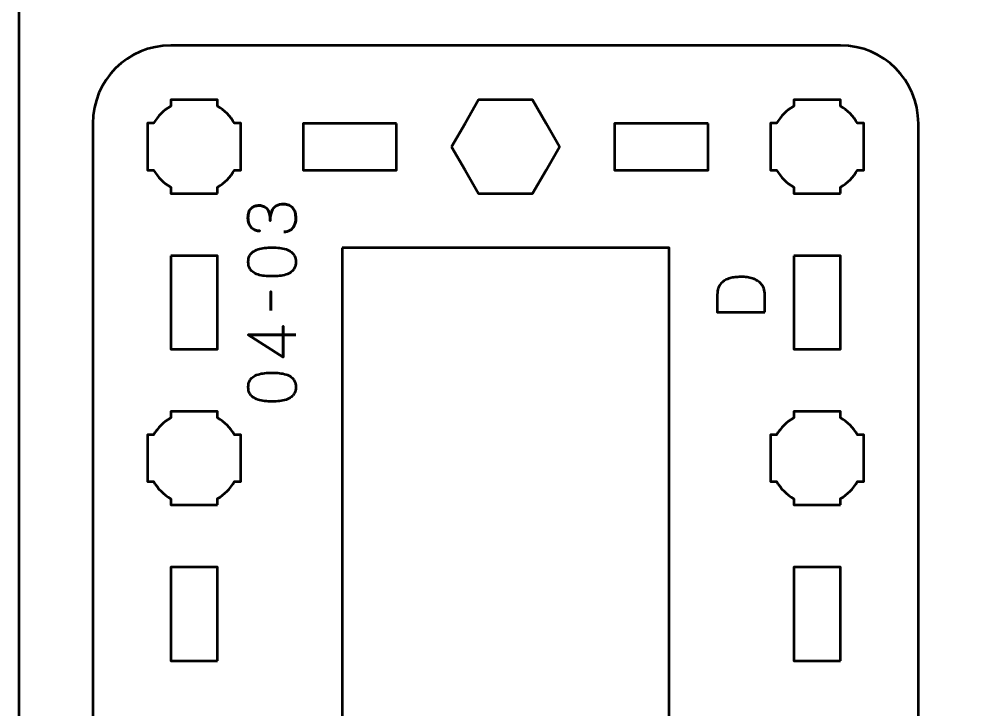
# Model space of a CAD drawing. Header units: centimetres. Extents: x -22.6 to 1.6, y -29.7 to 0.
# Drawn here: x -22.63 to -16.56, y -12.59 to -8.15 of the extents above; entities that cross this region are included whole.
import ezdxf

# ---------------------------------------------------------------- set-up
doc = ezdxf.new("R2010")
doc.units = ezdxf.units.CM
doc.header["$MEASUREMENT"] = 0
doc.layers.add('Layer 1', color=7, linetype='Continuous')

msp = doc.modelspace()

# ---------------------------------------------------------------- linework, layer by layer
at = {"layer": 'Layer 1', "color": 22, "lineweight": 53}
msp.add_open_spline([(-22.62502, -29.19995), (-22.62502, -29.19995), (-22.62502, -0.49992), (-22.62502, -0.49992), (-22.62502, -0.49992), (-22.62502, -0.22295), (-22.40193, 0.00004), (-22.12493, 0.00004), (-22.12493, 0.00004), (-22.12493, 0.00004), (1.12492, 0.00004), (1.12492, 0.00004), (1.12492, 0.00004), (1.40206, 0.00004), (1.62502, -0.22295), (1.62502, -0.49992), (1.62502, -0.49992), (1.62502, -0.49992), (1.62502, -29.19995), (1.62502, -29.19995), (1.62502, -29.19995), (1.62502, -29.47695), (1.40206, -29.70004), (1.12492, -29.70004), (1.12492, -29.70004), (1.12492, -29.70004), (-22.12493, -29.70004), (-22.12493, -29.70004), (-22.12493, -29.70004), (-22.40193, -29.70004), (-22.62502, -29.47695), (-22.62502, -29.19995)], degree=3, knots=[0, 0, 0, 0, 0.125, 0.125, 0.125, 0.125, 0.25, 0.25, 0.25, 0.25, 0.375, 0.375, 0.375, 0.375, 0.5, 0.5, 0.5, 0.5, 0.625, 0.625, 0.625, 0.625, 0.75, 0.75, 0.75, 0.75, 0.875, 0.875, 0.875, 0.875, 1, 1, 1, 1], dxfattribs=at)
at = {"layer": 'Layer 1', "color": 114, "lineweight": 53}
msp.add_open_spline([(-17.34995, -8.325), (-17.07289, -8.32508), (-16.85001, -8.54815), (-16.85001, -8.8251), (-16.85001, -8.8251), (-16.85001, -11.59169), (-16.85001, -12.35831), (-16.85001, -15.1249), (-16.85001, -15.1249), (-16.85001, -15.4019), (-17.0731, -15.625), (-17.3501, -15.625), (-17.3501, -15.625), (-17.3501, -15.625), (-21.64996, -15.625), (-21.64996, -15.625), (-21.64996, -15.625), (-21.92709, -15.625), (-22.15005, -15.4019), (-22.15005, -15.1249), (-22.15005, -15.1249), (-22.15005, -12.35831), (-22.15005, -11.59169), (-22.15005, -8.8251), (-22.15005, -8.8251), (-22.15005, -8.5481), (-21.92696, -8.325), (-21.64996, -8.325), (-21.64996, -8.325), (-21.64996, -8.325), (-17.34995, -8.325), (-17.34995, -8.325)], degree=3, knots=[0, 0, 0, 0, 0.125, 0.125, 0.125, 0.125, 0.25, 0.25, 0.25, 0.25, 0.375, 0.375, 0.375, 0.375, 0.5, 0.5, 0.5, 0.5, 0.625, 0.625, 0.625, 0.625, 0.75, 0.75, 0.75, 0.75, 0.875, 0.875, 0.875, 0.875, 1, 1, 1, 1], dxfattribs=at)
at = {"layer": 'Layer 1', "color": 250, "lineweight": 53}
for points, knots in [([(-21.34996, -9.27495), (-21.34996, -9.27495), (-21.49848, -9.27495), (-21.49848, -9.27495), (-21.49848, -9.27495), (-21.49848, -9.27495), (-21.50003, -9.27497), (-21.50003, -9.27497), (-21.50003, -9.27497), (-21.50003, -9.27497), (-21.50158, -9.27495), (-21.50158, -9.27495), (-21.50158, -9.27495), (-21.50158, -9.27495), (-21.64996, -9.27495), (-21.64996, -9.27495), (-21.64996, -9.27495), (-21.64996, -9.27495), (-21.64996, -9.23486), (-21.64996, -9.23486), (-21.64996, -9.23486), (-21.69553, -9.20851), (-21.73351, -9.17051), (-21.75987, -9.12496), (-21.75987, -9.12496), (-21.75987, -9.12496), (-21.79996, -9.12496), (-21.79996, -9.12496), (-21.79996, -9.12496), (-21.79996, -9.12496), (-21.79996, -8.98091), (-21.79996, -8.98091), (-21.79996, -8.98091), (-21.79996, -8.98091), (-21.80002, -8.97497), (-21.80002, -8.97497), (-21.80002, -8.97497), (-21.80002, -8.97497), (-21.79996, -8.96903), (-21.79996, -8.96903), (-21.79996, -8.96903), (-21.79996, -8.96903), (-21.79996, -8.82496), (-21.79996, -8.82496), (-21.79996, -8.82496), (-21.79996, -8.82496), (-21.75989, -8.82496), (-21.75989, -8.82496), (-21.75989, -8.82496), (-21.73353, -8.77939), (-21.69554, -8.7414), (-21.64996, -8.71506), (-21.64996, -8.71506), (-21.64996, -8.71506), (-21.64996, -8.67496), (-21.64996, -8.67496), (-21.64996, -8.67496), (-21.64996, -8.67496), (-21.34996, -8.67496), (-21.34996, -8.67496), (-21.34996, -8.67496), (-21.34996, -8.67496), (-21.34996, -8.71515), (-21.34996, -8.71515), (-21.34996, -8.71515), (-21.30446, -8.74149), (-21.26652, -8.77945), (-21.24018, -8.82496), (-21.24018, -8.82496), (-21.24018, -8.82496), (-21.19997, -8.82496), (-21.19997, -8.82496), (-21.19997, -8.82496), (-21.19997, -8.82496), (-21.19997, -9.12496), (-21.19997, -9.12496), (-21.19997, -9.12496), (-21.19997, -9.12496), (-21.2402, -9.12496), (-21.2402, -9.12496), (-21.2402, -9.12496), (-21.26654, -9.17046), (-21.30447, -9.20842), (-21.34996, -9.23476), (-21.34996, -9.23476), (-21.34996, -9.23476), (-21.34996, -9.27495), (-21.34996, -9.27495)], [0, 0, 0, 0, 0.0454545, 0.0454545, 0.0454545, 0.0454545, 0.0909091, 0.0909091, 0.0909091, 0.0909091, 0.1363636, 0.1363636, 0.1363636, 0.1363636, 0.1818182, 0.1818182, 0.1818182, 0.1818182, 0.2272727, 0.2272727, 0.2272727, 0.2272727, 0.2727273, 0.2727273, 0.2727273, 0.2727273, 0.3181818, 0.3181818, 0.3181818, 0.3181818, 0.3636364, 0.3636364, 0.3636364, 0.3636364, 0.4090909, 0.4090909, 0.4090909, 0.4090909, 0.4545455, 0.4545455, 0.4545455, 0.4545455, 0.5, 0.5, 0.5, 0.5, 0.5454545, 0.5454545, 0.5454545, 0.5454545, 0.5909091, 0.5909091, 0.5909091, 0.5909091, 0.6363636, 0.6363636, 0.6363636, 0.6363636, 0.6818182, 0.6818182, 0.6818182, 0.6818182, 0.7272727, 0.7272727, 0.7272727, 0.7272727, 0.7727273, 0.7727273, 0.7727273, 0.7727273, 0.8181818, 0.8181818, 0.8181818, 0.8181818, 0.8636364, 0.8636364, 0.8636364, 0.8636364, 0.9090909, 0.9090909, 0.9090909, 0.9090909, 0.9545455, 0.9545455, 0.9545455, 0.9545455, 1, 1, 1, 1]), ([(-19.84641, -8.97501), (-19.84641, -8.97501), (-19.75981, -8.825), (-19.75981, -8.825), (-19.75981, -8.825), (-19.75981, -8.825), (-19.67321, -8.67501), (-19.67321, -8.67501), (-19.67321, -8.67501), (-19.67321, -8.67501), (-19.5, -8.67501), (-19.5, -8.67501), (-19.5, -8.67501), (-19.5, -8.67501), (-19.32679, -8.67501), (-19.32679, -8.67501), (-19.32679, -8.67501), (-19.32679, -8.67501), (-19.24019, -8.825), (-19.24019, -8.825), (-19.24019, -8.825), (-19.24019, -8.825), (-19.15359, -8.97501), (-19.15359, -8.97501), (-19.15359, -8.97501), (-19.15359, -8.97501), (-19.24019, -9.12502), (-19.24019, -9.12502), (-19.24019, -9.12502), (-19.24019, -9.12502), (-19.32679, -9.27501), (-19.32679, -9.27501), (-19.32679, -9.27501), (-19.32679, -9.27501), (-19.5, -9.27501), (-19.5, -9.27501), (-19.5, -9.27501), (-19.5, -9.27501), (-19.67321, -9.27501), (-19.67321, -9.27501), (-19.67321, -9.27501), (-19.67321, -9.27501), (-19.75981, -9.12502), (-19.75981, -9.12502), (-19.75981, -9.12502), (-19.75981, -9.12502), (-19.84641, -8.97501), (-19.84641, -8.97501)], [0, 0, 0, 0, 0.0833333, 0.0833333, 0.0833333, 0.0833333, 0.1666667, 0.1666667, 0.1666667, 0.1666667, 0.25, 0.25, 0.25, 0.25, 0.3333333, 0.3333333, 0.3333333, 0.3333333, 0.4166667, 0.4166667, 0.4166667, 0.4166667, 0.5, 0.5, 0.5, 0.5, 0.5833333, 0.5833333, 0.5833333, 0.5833333, 0.6666667, 0.6666667, 0.6666667, 0.6666667, 0.75, 0.75, 0.75, 0.75, 0.8333333, 0.8333333, 0.8333333, 0.8333333, 0.9166667, 0.9166667, 0.9166667, 0.9166667, 1, 1, 1, 1]), ([(-17.34996, -9.27495), (-17.34996, -9.27495), (-17.49848, -9.27495), (-17.49848, -9.27495), (-17.49848, -9.27495), (-17.49848, -9.27495), (-17.50003, -9.27497), (-17.50003, -9.27497), (-17.50003, -9.27497), (-17.50003, -9.27497), (-17.50158, -9.27495), (-17.50158, -9.27495), (-17.50158, -9.27495), (-17.50158, -9.27495), (-17.64996, -9.27495), (-17.64996, -9.27495), (-17.64996, -9.27495), (-17.64996, -9.27495), (-17.64996, -9.23486), (-17.64996, -9.23486), (-17.64996, -9.23486), (-17.69553, -9.20851), (-17.73351, -9.17051), (-17.75987, -9.12496), (-17.75987, -9.12496), (-17.75987, -9.12496), (-17.79996, -9.12496), (-17.79996, -9.12496), (-17.79996, -9.12496), (-17.79996, -9.12496), (-17.79996, -8.98091), (-17.79996, -8.98091), (-17.79996, -8.98091), (-17.79996, -8.98091), (-17.80002, -8.97497), (-17.80002, -8.97497), (-17.80002, -8.97497), (-17.80002, -8.97497), (-17.79996, -8.96903), (-17.79996, -8.96903), (-17.79996, -8.96903), (-17.79996, -8.96903), (-17.79996, -8.82496), (-17.79996, -8.82496), (-17.79996, -8.82496), (-17.79996, -8.82496), (-17.75989, -8.82496), (-17.75989, -8.82496), (-17.75989, -8.82496), (-17.73353, -8.77939), (-17.69554, -8.7414), (-17.64996, -8.71506), (-17.64996, -8.71506), (-17.64996, -8.71506), (-17.64996, -8.67496), (-17.64996, -8.67496), (-17.64996, -8.67496), (-17.64996, -8.67496), (-17.34996, -8.67496), (-17.34996, -8.67496), (-17.34996, -8.67496), (-17.34996, -8.67496), (-17.34996, -8.71515), (-17.34996, -8.71515), (-17.34996, -8.71515), (-17.30446, -8.74149), (-17.26652, -8.77945), (-17.24018, -8.82496), (-17.24018, -8.82496), (-17.24018, -8.82496), (-17.19997, -8.82496), (-17.19997, -8.82496), (-17.19997, -8.82496), (-17.19997, -8.82496), (-17.19997, -9.12496), (-17.19997, -9.12496), (-17.19997, -9.12496), (-17.19997, -9.12496), (-17.2402, -9.12496), (-17.2402, -9.12496), (-17.2402, -9.12496), (-17.26654, -9.17046), (-17.30447, -9.20842), (-17.34996, -9.23476), (-17.34996, -9.23476), (-17.34996, -9.23476), (-17.34996, -9.27495), (-17.34996, -9.27495)], [0, 0, 0, 0, 0.0454545, 0.0454545, 0.0454545, 0.0454545, 0.0909091, 0.0909091, 0.0909091, 0.0909091, 0.1363636, 0.1363636, 0.1363636, 0.1363636, 0.1818182, 0.1818182, 0.1818182, 0.1818182, 0.2272727, 0.2272727, 0.2272727, 0.2272727, 0.2727273, 0.2727273, 0.2727273, 0.2727273, 0.3181818, 0.3181818, 0.3181818, 0.3181818, 0.3636364, 0.3636364, 0.3636364, 0.3636364, 0.4090909, 0.4090909, 0.4090909, 0.4090909, 0.4545455, 0.4545455, 0.4545455, 0.4545455, 0.5, 0.5, 0.5, 0.5, 0.5454545, 0.5454545, 0.5454545, 0.5454545, 0.5909091, 0.5909091, 0.5909091, 0.5909091, 0.6363636, 0.6363636, 0.6363636, 0.6363636, 0.6818182, 0.6818182, 0.6818182, 0.6818182, 0.7272727, 0.7272727, 0.7272727, 0.7272727, 0.7727273, 0.7727273, 0.7727273, 0.7727273, 0.8181818, 0.8181818, 0.8181818, 0.8181818, 0.8636364, 0.8636364, 0.8636364, 0.8636364, 0.9090909, 0.9090909, 0.9090909, 0.9090909, 0.9545455, 0.9545455, 0.9545455, 0.9545455, 1, 1, 1, 1]), ([(-20.19996, -8.82505), (-20.19996, -8.82505), (-20.19996, -9.12506), (-20.19996, -9.12506), (-20.19996, -9.12506), (-20.19996, -9.12506), (-20.79995, -9.12506), (-20.79995, -9.12506), (-20.79995, -9.12506), (-20.79995, -9.12506), (-20.79995, -8.82505), (-20.79995, -8.82505), (-20.79995, -8.82505), (-20.79995, -8.82505), (-20.19996, -8.82505), (-20.19996, -8.82505)], [0, 0, 0, 0, 0.25, 0.25, 0.25, 0.25, 0.5, 0.5, 0.5, 0.5, 0.75, 0.75, 0.75, 0.75, 1, 1, 1, 1]), ([(-18.19996, -8.82505), (-18.19996, -8.82505), (-18.19996, -9.12506), (-18.19996, -9.12506), (-18.19996, -9.12506), (-18.19996, -9.12506), (-18.79995, -9.12506), (-18.79995, -9.12506), (-18.79995, -9.12506), (-18.79995, -9.12506), (-18.79995, -8.82505), (-18.79995, -8.82505), (-18.79995, -8.82505), (-18.79995, -8.82505), (-18.19996, -8.82505), (-18.19996, -8.82505)], [0, 0, 0, 0, 0.25, 0.25, 0.25, 0.25, 0.5, 0.5, 0.5, 0.5, 0.75, 0.75, 0.75, 0.75, 1, 1, 1, 1]), ([(-20.55002, -9.625), (-19.29986, -9.625), (-19.70022, -9.625), (-18.45003, -9.625), (-18.45003, -9.625), (-18.45004, -11.54204), (-18.45005, -12.38648), (-18.45004, -14.325), (-18.45004, -14.325), (-19.32721, -14.325), (-19.67285, -14.325), (-20.55003, -14.325), (-20.55003, -14.325), (-20.55003, -12.42352), (-20.55002, -11.51483), (-20.55002, -9.625)], [0, 0, 0, 0, 0.25, 0.25, 0.25, 0.25, 0.5, 0.5, 0.5, 0.5, 0.75, 0.75, 0.75, 0.75, 1, 1, 1, 1]), ([(-21.64996, -9.67505), (-21.64996, -9.67505), (-21.34995, -9.67505), (-21.34995, -9.67505), (-21.34995, -9.67505), (-21.34995, -9.67505), (-21.34995, -10.27504), (-21.34995, -10.27504), (-21.34995, -10.27504), (-21.34995, -10.27504), (-21.64996, -10.27504), (-21.64996, -10.27504), (-21.64996, -10.27504), (-21.64996, -10.27504), (-21.64996, -9.67505), (-21.64996, -9.67505)], [0, 0, 0, 0, 0.25, 0.25, 0.25, 0.25, 0.5, 0.5, 0.5, 0.5, 0.75, 0.75, 0.75, 0.75, 1, 1, 1, 1]), ([(-17.64996, -9.67505), (-17.64996, -9.67505), (-17.34995, -9.67505), (-17.34995, -9.67505), (-17.34995, -9.67505), (-17.34995, -9.67505), (-17.34995, -10.27504), (-17.34995, -10.27504), (-17.34995, -10.27504), (-17.34995, -10.27504), (-17.64996, -10.27504), (-17.64996, -10.27504), (-17.64996, -10.27504), (-17.64996, -10.27504), (-17.64996, -9.67505), (-17.64996, -9.67505)], [0, 0, 0, 0, 0.25, 0.25, 0.25, 0.25, 0.5, 0.5, 0.5, 0.5, 0.75, 0.75, 0.75, 0.75, 1, 1, 1, 1]), ([(-21.34996, -11.27495), (-21.34996, -11.27495), (-21.49848, -11.27495), (-21.49848, -11.27495), (-21.49848, -11.27495), (-21.49848, -11.27495), (-21.50003, -11.27497), (-21.50003, -11.27497), (-21.50003, -11.27497), (-21.50003, -11.27497), (-21.50158, -11.27495), (-21.50158, -11.27495), (-21.50158, -11.27495), (-21.50158, -11.27495), (-21.64996, -11.27495), (-21.64996, -11.27495), (-21.64996, -11.27495), (-21.64996, -11.27495), (-21.64996, -11.23486), (-21.64996, -11.23486), (-21.64996, -11.23486), (-21.69553, -11.20851), (-21.73351, -11.17051), (-21.75987, -11.12496), (-21.75987, -11.12496), (-21.75987, -11.12496), (-21.79996, -11.12496), (-21.79996, -11.12496), (-21.79996, -11.12496), (-21.79996, -11.12496), (-21.79996, -10.98091), (-21.79996, -10.98091), (-21.79996, -10.98091), (-21.79996, -10.98091), (-21.80002, -10.97497), (-21.80002, -10.97497), (-21.80002, -10.97497), (-21.80002, -10.97497), (-21.79996, -10.96903), (-21.79996, -10.96903), (-21.79996, -10.96903), (-21.79996, -10.96903), (-21.79996, -10.82496), (-21.79996, -10.82496), (-21.79996, -10.82496), (-21.79996, -10.82496), (-21.75989, -10.82496), (-21.75989, -10.82496), (-21.75989, -10.82496), (-21.73353, -10.77939), (-21.69554, -10.7414), (-21.64996, -10.71506), (-21.64996, -10.71506), (-21.64996, -10.71506), (-21.64996, -10.67496), (-21.64996, -10.67496), (-21.64996, -10.67496), (-21.64996, -10.67496), (-21.34996, -10.67496), (-21.34996, -10.67496), (-21.34996, -10.67496), (-21.34996, -10.67496), (-21.34996, -10.71515), (-21.34996, -10.71515), (-21.34996, -10.71515), (-21.30446, -10.74149), (-21.26652, -10.77945), (-21.24018, -10.82496), (-21.24018, -10.82496), (-21.24018, -10.82496), (-21.19997, -10.82496), (-21.19997, -10.82496), (-21.19997, -10.82496), (-21.19997, -10.82496), (-21.19997, -11.12496), (-21.19997, -11.12496), (-21.19997, -11.12496), (-21.19997, -11.12496), (-21.2402, -11.12496), (-21.2402, -11.12496), (-21.2402, -11.12496), (-21.26654, -11.17046), (-21.30447, -11.20842), (-21.34996, -11.23476), (-21.34996, -11.23476), (-21.34996, -11.23476), (-21.34996, -11.27495), (-21.34996, -11.27495)], [0, 0, 0, 0, 0.0454545, 0.0454545, 0.0454545, 0.0454545, 0.0909091, 0.0909091, 0.0909091, 0.0909091, 0.1363636, 0.1363636, 0.1363636, 0.1363636, 0.1818182, 0.1818182, 0.1818182, 0.1818182, 0.2272727, 0.2272727, 0.2272727, 0.2272727, 0.2727273, 0.2727273, 0.2727273, 0.2727273, 0.3181818, 0.3181818, 0.3181818, 0.3181818, 0.3636364, 0.3636364, 0.3636364, 0.3636364, 0.4090909, 0.4090909, 0.4090909, 0.4090909, 0.4545455, 0.4545455, 0.4545455, 0.4545455, 0.5, 0.5, 0.5, 0.5, 0.5454545, 0.5454545, 0.5454545, 0.5454545, 0.5909091, 0.5909091, 0.5909091, 0.5909091, 0.6363636, 0.6363636, 0.6363636, 0.6363636, 0.6818182, 0.6818182, 0.6818182, 0.6818182, 0.7272727, 0.7272727, 0.7272727, 0.7272727, 0.7727273, 0.7727273, 0.7727273, 0.7727273, 0.8181818, 0.8181818, 0.8181818, 0.8181818, 0.8636364, 0.8636364, 0.8636364, 0.8636364, 0.9090909, 0.9090909, 0.9090909, 0.9090909, 0.9545455, 0.9545455, 0.9545455, 0.9545455, 1, 1, 1, 1]), ([(-17.34996, -11.27495), (-17.34996, -11.27495), (-17.49848, -11.27495), (-17.49848, -11.27495), (-17.49848, -11.27495), (-17.49848, -11.27495), (-17.50003, -11.27497), (-17.50003, -11.27497), (-17.50003, -11.27497), (-17.50003, -11.27497), (-17.50158, -11.27495), (-17.50158, -11.27495), (-17.50158, -11.27495), (-17.50158, -11.27495), (-17.64996, -11.27495), (-17.64996, -11.27495), (-17.64996, -11.27495), (-17.64996, -11.27495), (-17.64996, -11.23486), (-17.64996, -11.23486), (-17.64996, -11.23486), (-17.69553, -11.20851), (-17.73351, -11.17051), (-17.75987, -11.12496), (-17.75987, -11.12496), (-17.75987, -11.12496), (-17.79996, -11.12496), (-17.79996, -11.12496), (-17.79996, -11.12496), (-17.79996, -11.12496), (-17.79996, -10.98091), (-17.79996, -10.98091), (-17.79996, -10.98091), (-17.79996, -10.98091), (-17.80002, -10.97497), (-17.80002, -10.97497), (-17.80002, -10.97497), (-17.80002, -10.97497), (-17.79996, -10.96903), (-17.79996, -10.96903), (-17.79996, -10.96903), (-17.79996, -10.96903), (-17.79996, -10.82496), (-17.79996, -10.82496), (-17.79996, -10.82496), (-17.79996, -10.82496), (-17.75989, -10.82496), (-17.75989, -10.82496), (-17.75989, -10.82496), (-17.73353, -10.77939), (-17.69554, -10.7414), (-17.64996, -10.71506), (-17.64996, -10.71506), (-17.64996, -10.71506), (-17.64996, -10.67496), (-17.64996, -10.67496), (-17.64996, -10.67496), (-17.64996, -10.67496), (-17.34996, -10.67496), (-17.34996, -10.67496), (-17.34996, -10.67496), (-17.34996, -10.67496), (-17.34996, -10.71515), (-17.34996, -10.71515), (-17.34996, -10.71515), (-17.30446, -10.74149), (-17.26652, -10.77945), (-17.24018, -10.82496), (-17.24018, -10.82496), (-17.24018, -10.82496), (-17.19997, -10.82496), (-17.19997, -10.82496), (-17.19997, -10.82496), (-17.19997, -10.82496), (-17.19997, -11.12496), (-17.19997, -11.12496), (-17.19997, -11.12496), (-17.19997, -11.12496), (-17.2402, -11.12496), (-17.2402, -11.12496), (-17.2402, -11.12496), (-17.26654, -11.17046), (-17.30447, -11.20842), (-17.34996, -11.23476), (-17.34996, -11.23476), (-17.34996, -11.23476), (-17.34996, -11.27495), (-17.34996, -11.27495)], [0, 0, 0, 0, 0.0454545, 0.0454545, 0.0454545, 0.0454545, 0.0909091, 0.0909091, 0.0909091, 0.0909091, 0.1363636, 0.1363636, 0.1363636, 0.1363636, 0.1818182, 0.1818182, 0.1818182, 0.1818182, 0.2272727, 0.2272727, 0.2272727, 0.2272727, 0.2727273, 0.2727273, 0.2727273, 0.2727273, 0.3181818, 0.3181818, 0.3181818, 0.3181818, 0.3636364, 0.3636364, 0.3636364, 0.3636364, 0.4090909, 0.4090909, 0.4090909, 0.4090909, 0.4545455, 0.4545455, 0.4545455, 0.4545455, 0.5, 0.5, 0.5, 0.5, 0.5454545, 0.5454545, 0.5454545, 0.5454545, 0.5909091, 0.5909091, 0.5909091, 0.5909091, 0.6363636, 0.6363636, 0.6363636, 0.6363636, 0.6818182, 0.6818182, 0.6818182, 0.6818182, 0.7272727, 0.7272727, 0.7272727, 0.7272727, 0.7727273, 0.7727273, 0.7727273, 0.7727273, 0.8181818, 0.8181818, 0.8181818, 0.8181818, 0.8636364, 0.8636364, 0.8636364, 0.8636364, 0.9090909, 0.9090909, 0.9090909, 0.9090909, 0.9545455, 0.9545455, 0.9545455, 0.9545455, 1, 1, 1, 1]), ([(-21.34996, -12.27495), (-21.34996, -12.27495), (-21.64996, -12.27495), (-21.64996, -12.27495), (-21.64996, -12.27495), (-21.64996, -12.27495), (-21.64996, -11.67496), (-21.64996, -11.67496), (-21.64996, -11.67496), (-21.64996, -11.67496), (-21.34996, -11.67496), (-21.34996, -11.67496), (-21.34996, -11.67496), (-21.34996, -11.67496), (-21.34996, -12.27495), (-21.34996, -12.27495)], [0, 0, 0, 0, 0.25, 0.25, 0.25, 0.25, 0.5, 0.5, 0.5, 0.5, 0.75, 0.75, 0.75, 0.75, 1, 1, 1, 1]), ([(-17.34996, -12.27495), (-17.34996, -12.27495), (-17.64996, -12.27495), (-17.64996, -12.27495), (-17.64996, -12.27495), (-17.64996, -12.27495), (-17.64996, -11.67496), (-17.64996, -11.67496), (-17.64996, -11.67496), (-17.64996, -11.67496), (-17.34996, -11.67496), (-17.34996, -11.67496), (-17.34996, -11.67496), (-17.34996, -11.67496), (-17.34996, -12.27495), (-17.34996, -12.27495)], [0, 0, 0, 0, 0.25, 0.25, 0.25, 0.25, 0.5, 0.5, 0.5, 0.5, 0.75, 0.75, 0.75, 0.75, 1, 1, 1, 1])]:
    msp.add_open_spline(points, degree=3, knots=knots, dxfattribs=at)
at = {"layer": 'Layer 1', "color": 30, "lineweight": 53}
for points, knots in [([(-20.92381, -9.52208), (-20.90857, -9.52201), (-20.89531, -9.51848), (-20.88381, -9.5115), (-20.88381, -9.5115), (-20.87238, -9.50451), (-20.86342, -9.49456), (-20.857, -9.48158), (-20.857, -9.48158), (-20.85058, -9.4686), (-20.84733, -9.45301), (-20.84719, -9.43487), (-20.84719, -9.43487), (-20.84719, -9.42126), (-20.8486, -9.40891), (-20.85156, -9.39769), (-20.85156, -9.39769), (-20.85453, -9.38654), (-20.85911, -9.37695), (-20.86539, -9.36883), (-20.86539, -9.36883), (-20.87167, -9.36072), (-20.87979, -9.35451), (-20.88966, -9.35007), (-20.88966, -9.35007), (-20.89961, -9.34569), (-20.91154, -9.34351), (-20.92551, -9.34344), (-20.92551, -9.34344), (-20.94413, -9.34336), (-20.95987, -9.34717), (-20.97264, -9.35472), (-20.97264, -9.35472), (-20.98541, -9.36227), (-20.995, -9.37399), (-21.00156, -9.38972), (-21.00156, -9.38972), (-21.00813, -9.40545), (-21.01144, -9.42563), (-21.01144, -9.45011), (-21.01144, -9.45011), (-21.01137, -9.43184), (-21.01306, -9.41653), (-21.01652, -9.40404), (-21.01652, -9.40404), (-21.01998, -9.39162), (-21.02485, -9.38168), (-21.0312, -9.3742), (-21.0312, -9.3742), (-21.03748, -9.36672), (-21.04496, -9.36129), (-21.05356, -9.35804), (-21.05356, -9.35804), (-21.0621, -9.35472), (-21.07148, -9.3531), (-21.08171, -9.35317), (-21.08171, -9.35317), (-21.09195, -9.3531), (-21.1014, -9.35451), (-21.11015, -9.35733), (-21.11015, -9.35733), (-21.1189, -9.36009), (-21.12659, -9.3646), (-21.13315, -9.37074), (-21.13315, -9.37074), (-21.13971, -9.37688), (-21.14486, -9.38499), (-21.14853, -9.39494), (-21.14853, -9.39494), (-21.1522, -9.40496), (-21.15403, -9.41717), (-21.1541, -9.43149), (-21.1541, -9.43149), (-21.15403, -9.44574), (-21.15192, -9.45823), (-21.14782, -9.46881), (-21.14782, -9.46881), (-21.14373, -9.47947), (-21.13816, -9.48821), (-21.13103, -9.49527), (-21.13103, -9.49527), (-21.12391, -9.50225), (-21.11579, -9.50748), (-21.10662, -9.51093), (-21.10662, -9.51093), (-21.09745, -9.51446), (-21.08771, -9.51615), (-21.07748, -9.51615), (-21.07748, -9.51615), (-21.08771, -9.51615), (-21.09745, -9.51446), (-21.10662, -9.51093), (-21.10662, -9.51093), (-21.11579, -9.50748), (-21.12391, -9.50225), (-21.13103, -9.49527), (-21.13103, -9.49527), (-21.13816, -9.48821), (-21.14373, -9.47947), (-21.14782, -9.46881), (-21.14782, -9.46881), (-21.15192, -9.45823), (-21.15403, -9.44574), (-21.1541, -9.43149), (-21.1541, -9.43149), (-21.15403, -9.41717), (-21.1522, -9.40496), (-21.14853, -9.39494), (-21.14853, -9.39494), (-21.14486, -9.38499), (-21.13971, -9.37688), (-21.13315, -9.37074), (-21.13315, -9.37074), (-21.12659, -9.3646), (-21.1189, -9.36009), (-21.11015, -9.35733), (-21.11015, -9.35733), (-21.1014, -9.35451), (-21.09195, -9.3531), (-21.08171, -9.35317), (-21.08171, -9.35317), (-21.07148, -9.3531), (-21.0621, -9.35472), (-21.05356, -9.35804), (-21.05356, -9.35804), (-21.04496, -9.36129), (-21.03748, -9.36672), (-21.0312, -9.3742), (-21.0312, -9.3742), (-21.02485, -9.38168), (-21.01998, -9.39162), (-21.01652, -9.40404), (-21.01652, -9.40404), (-21.01306, -9.41653), (-21.01137, -9.43184), (-21.01144, -9.45011), (-21.01144, -9.45011), (-21.01144, -9.42563), (-21.00813, -9.40545), (-21.00156, -9.38972), (-21.00156, -9.38972), (-20.995, -9.37399), (-20.98541, -9.36227), (-20.97264, -9.35472), (-20.97264, -9.35472), (-20.95987, -9.34717), (-20.94413, -9.34336), (-20.92551, -9.34344), (-20.92551, -9.34344), (-20.91154, -9.34351), (-20.89961, -9.34569), (-20.88966, -9.35007), (-20.88966, -9.35007), (-20.87979, -9.35451), (-20.87167, -9.36072), (-20.86539, -9.36883), (-20.86539, -9.36883), (-20.85911, -9.37695), (-20.85453, -9.38654), (-20.85156, -9.39769), (-20.85156, -9.39769), (-20.8486, -9.40891), (-20.84719, -9.42126), (-20.84719, -9.43487), (-20.84719, -9.43487), (-20.84733, -9.45301), (-20.85058, -9.4686), (-20.857, -9.48158), (-20.857, -9.48158), (-20.86342, -9.49456), (-20.87238, -9.50451), (-20.88381, -9.5115), (-20.88381, -9.5115), (-20.89531, -9.51848), (-20.90857, -9.52201), (-20.92381, -9.52208)], [0, 0, 0, 0, 0.0227273, 0.0227273, 0.0227273, 0.0227273, 0.0454545, 0.0454545, 0.0454545, 0.0454545, 0.0681818, 0.0681818, 0.0681818, 0.0681818, 0.0909091, 0.0909091, 0.0909091, 0.0909091, 0.1136364, 0.1136364, 0.1136364, 0.1136364, 0.1363636, 0.1363636, 0.1363636, 0.1363636, 0.1590909, 0.1590909, 0.1590909, 0.1590909, 0.1818182, 0.1818182, 0.1818182, 0.1818182, 0.2045455, 0.2045455, 0.2045455, 0.2045455, 0.2272727, 0.2272727, 0.2272727, 0.2272727, 0.25, 0.25, 0.25, 0.25, 0.2727273, 0.2727273, 0.2727273, 0.2727273, 0.2954545, 0.2954545, 0.2954545, 0.2954545, 0.3181818, 0.3181818, 0.3181818, 0.3181818, 0.3409091, 0.3409091, 0.3409091, 0.3409091, 0.3636364, 0.3636364, 0.3636364, 0.3636364, 0.3863636, 0.3863636, 0.3863636, 0.3863636, 0.4090909, 0.4090909, 0.4090909, 0.4090909, 0.4318182, 0.4318182, 0.4318182, 0.4318182, 0.4545455, 0.4545455, 0.4545455, 0.4545455, 0.4772727, 0.4772727, 0.4772727, 0.4772727, 0.5, 0.5, 0.5, 0.5, 0.5227273, 0.5227273, 0.5227273, 0.5227273, 0.5454545, 0.5454545, 0.5454545, 0.5454545, 0.5681818, 0.5681818, 0.5681818, 0.5681818, 0.5909091, 0.5909091, 0.5909091, 0.5909091, 0.6136364, 0.6136364, 0.6136364, 0.6136364, 0.6363636, 0.6363636, 0.6363636, 0.6363636, 0.6590909, 0.6590909, 0.6590909, 0.6590909, 0.6818182, 0.6818182, 0.6818182, 0.6818182, 0.7045455, 0.7045455, 0.7045455, 0.7045455, 0.7272727, 0.7272727, 0.7272727, 0.7272727, 0.75, 0.75, 0.75, 0.75, 0.7727273, 0.7727273, 0.7727273, 0.7727273, 0.7954545, 0.7954545, 0.7954545, 0.7954545, 0.8181818, 0.8181818, 0.8181818, 0.8181818, 0.8409091, 0.8409091, 0.8409091, 0.8409091, 0.8636364, 0.8636364, 0.8636364, 0.8636364, 0.8863636, 0.8863636, 0.8863636, 0.8863636, 0.9090909, 0.9090909, 0.9090909, 0.9090909, 0.9318182, 0.9318182, 0.9318182, 0.9318182, 0.9545455, 0.9545455, 0.9545455, 0.9545455, 0.9772727, 0.9772727, 0.9772727, 0.9772727, 1, 1, 1, 1]), ([(-20.84719, -9.71469), (-20.84726, -9.69988), (-20.84987, -9.68711), (-20.85495, -9.67645), (-20.85495, -9.67645), (-20.86003, -9.66587), (-20.8673, -9.65705), (-20.87654, -9.65), (-20.87654, -9.65), (-20.88585, -9.64301), (-20.89686, -9.63751), (-20.90956, -9.63342), (-20.90956, -9.63342), (-20.92226, -9.62939), (-20.93616, -9.6265), (-20.9514, -9.62488), (-20.9514, -9.62488), (-20.96664, -9.62318), (-20.98266, -9.62234), (-20.99959, -9.62241), (-20.99959, -9.62241), (-21.01645, -9.62234), (-21.03247, -9.62318), (-21.04764, -9.62488), (-21.04764, -9.62488), (-21.06281, -9.6265), (-21.07678, -9.62939), (-21.08948, -9.63342), (-21.08948, -9.63342), (-21.10211, -9.63751), (-21.11311, -9.64301), (-21.1225, -9.65), (-21.1225, -9.65), (-21.13181, -9.65705), (-21.13908, -9.66587), (-21.14416, -9.67645), (-21.14416, -9.67645), (-21.14931, -9.68711), (-21.15192, -9.69988), (-21.15199, -9.71469), (-21.15199, -9.71469), (-21.15192, -9.72951), (-21.14931, -9.74228), (-21.14416, -9.75294), (-21.14416, -9.75294), (-21.13908, -9.76352), (-21.13181, -9.77234), (-21.1225, -9.77939), (-21.1225, -9.77939), (-21.11311, -9.78638), (-21.10211, -9.79188), (-21.08948, -9.79597), (-21.08948, -9.79597), (-21.07678, -9.8), (-21.06281, -9.80289), (-21.04764, -9.80451), (-21.04764, -9.80451), (-21.03247, -9.8062), (-21.01645, -9.80705), (-20.99959, -9.80698), (-20.99959, -9.80698), (-20.98266, -9.80705), (-20.96664, -9.8062), (-20.9514, -9.80451), (-20.9514, -9.80451), (-20.93616, -9.80289), (-20.92226, -9.8), (-20.90956, -9.79597), (-20.90956, -9.79597), (-20.89686, -9.79188), (-20.88585, -9.78638), (-20.87654, -9.77939), (-20.87654, -9.77939), (-20.8673, -9.77234), (-20.86003, -9.76352), (-20.85495, -9.75294), (-20.85495, -9.75294), (-20.84987, -9.74228), (-20.84726, -9.72951), (-20.84719, -9.71469)], [0, 0, 0, 0, 0.05, 0.05, 0.05, 0.05, 0.1, 0.1, 0.1, 0.1, 0.15, 0.15, 0.15, 0.15, 0.2, 0.2, 0.2, 0.2, 0.25, 0.25, 0.25, 0.25, 0.3, 0.3, 0.3, 0.3, 0.35, 0.35, 0.35, 0.35, 0.4, 0.4, 0.4, 0.4, 0.45, 0.45, 0.45, 0.45, 0.5, 0.5, 0.5, 0.5, 0.55, 0.55, 0.55, 0.55, 0.6, 0.6, 0.6, 0.6, 0.65, 0.65, 0.65, 0.65, 0.7, 0.7, 0.7, 0.7, 0.75, 0.75, 0.75, 0.75, 0.8, 0.8, 0.8, 0.8, 0.85, 0.85, 0.85, 0.85, 0.9, 0.9, 0.9, 0.9, 0.95, 0.95, 0.95, 0.95, 1, 1, 1, 1]), ([(-20.84719, -9.71469), (-20.84726, -9.69988), (-20.84987, -9.68711), (-20.85495, -9.67645), (-20.85495, -9.67645), (-20.86003, -9.66587), (-20.8673, -9.65705), (-20.87654, -9.65), (-20.87654, -9.65), (-20.88585, -9.64301), (-20.89686, -9.63751), (-20.90956, -9.63342), (-20.90956, -9.63342), (-20.92226, -9.62939), (-20.93616, -9.6265), (-20.9514, -9.62488), (-20.9514, -9.62488), (-20.96664, -9.62318), (-20.98266, -9.62234), (-20.99959, -9.62241), (-20.99959, -9.62241), (-21.01645, -9.62234), (-21.03247, -9.62318), (-21.04764, -9.62488), (-21.04764, -9.62488), (-21.06281, -9.6265), (-21.07678, -9.62939), (-21.08948, -9.63342), (-21.08948, -9.63342), (-21.10211, -9.63751), (-21.11311, -9.64301), (-21.1225, -9.65), (-21.1225, -9.65), (-21.13181, -9.65705), (-21.13908, -9.66587), (-21.14416, -9.67645), (-21.14416, -9.67645), (-21.14931, -9.68711), (-21.15192, -9.69988), (-21.15199, -9.71469), (-21.15199, -9.71469), (-21.15192, -9.72951), (-21.14931, -9.74228), (-21.14416, -9.75294), (-21.14416, -9.75294), (-21.13908, -9.76352), (-21.13181, -9.77234), (-21.1225, -9.77939), (-21.1225, -9.77939), (-21.11311, -9.78638), (-21.10211, -9.79188), (-21.08948, -9.79597), (-21.08948, -9.79597), (-21.07678, -9.8), (-21.06281, -9.80289), (-21.04764, -9.80451), (-21.04764, -9.80451), (-21.03247, -9.8062), (-21.01645, -9.80705), (-20.99959, -9.80698), (-20.99959, -9.80698), (-20.98266, -9.80705), (-20.96664, -9.8062), (-20.9514, -9.80451), (-20.9514, -9.80451), (-20.93616, -9.80289), (-20.92226, -9.8), (-20.90956, -9.79597), (-20.90956, -9.79597), (-20.89686, -9.79188), (-20.88585, -9.78638), (-20.87654, -9.77939), (-20.87654, -9.77939), (-20.8673, -9.77234), (-20.86003, -9.76352), (-20.85495, -9.75294), (-20.85495, -9.75294), (-20.84987, -9.74228), (-20.84726, -9.72951), (-20.84719, -9.71469)], [0, 0, 0, 0, 0.05, 0.05, 0.05, 0.05, 0.1, 0.1, 0.1, 0.1, 0.15, 0.15, 0.15, 0.15, 0.2, 0.2, 0.2, 0.2, 0.25, 0.25, 0.25, 0.25, 0.3, 0.3, 0.3, 0.3, 0.35, 0.35, 0.35, 0.35, 0.4, 0.4, 0.4, 0.4, 0.45, 0.45, 0.45, 0.45, 0.5, 0.5, 0.5, 0.5, 0.55, 0.55, 0.55, 0.55, 0.6, 0.6, 0.6, 0.6, 0.65, 0.65, 0.65, 0.65, 0.7, 0.7, 0.7, 0.7, 0.75, 0.75, 0.75, 0.75, 0.8, 0.8, 0.8, 0.8, 0.85, 0.85, 0.85, 0.85, 0.9, 0.9, 0.9, 0.9, 0.95, 0.95, 0.95, 0.95, 1, 1, 1, 1]), ([(-17.83552, -10.03638), (-17.83552, -10.03638), (-18.14074, -10.03638), (-18.14074, -10.03638), (-18.14074, -10.03638), (-18.14074, -10.03638), (-18.14074, -9.92631), (-18.14074, -9.92631), (-18.14074, -9.92631), (-18.14067, -9.90959), (-18.13848, -9.89513), (-18.13418, -9.88292), (-18.13418, -9.88292), (-18.12988, -9.87079), (-18.12395, -9.86049), (-18.11647, -9.85216), (-18.11647, -9.85216), (-18.10892, -9.84377), (-18.10024, -9.83699), (-18.09044, -9.8317), (-18.09044, -9.8317), (-18.0807, -9.82641), (-18.07026, -9.82232), (-18.05918, -9.81942), (-18.05918, -9.81942), (-18.04817, -9.81653), (-18.03695, -9.81449), (-18.0256, -9.81322), (-18.0256, -9.81322), (-18.01424, -9.81195), (-18.00323, -9.8111), (-17.99258, -9.81075), (-17.99258, -9.81075), (-17.98192, -9.81025), (-17.9707, -9.8106), (-17.95892, -9.81173), (-17.95892, -9.81173), (-17.94714, -9.81286), (-17.93536, -9.81498), (-17.92364, -9.81815), (-17.92364, -9.81815), (-17.91193, -9.82126), (-17.90078, -9.8257), (-17.8902, -9.83135), (-17.8902, -9.83135), (-17.87969, -9.83706), (-17.8703, -9.84426), (-17.86212, -9.85287), (-17.86212, -9.85287), (-17.85393, -9.86155), (-17.84744, -9.87192), (-17.84272, -9.88405), (-17.84272, -9.88405), (-17.83799, -9.89619), (-17.83559, -9.9103), (-17.83552, -9.92631), (-17.83552, -9.92631), (-17.83552, -9.92631), (-17.83552, -10.03638), (-17.83552, -10.03638)], [0, 0, 0, 0, 0.0666667, 0.0666667, 0.0666667, 0.0666667, 0.1333333, 0.1333333, 0.1333333, 0.1333333, 0.2, 0.2, 0.2, 0.2, 0.2666667, 0.2666667, 0.2666667, 0.2666667, 0.3333333, 0.3333333, 0.3333333, 0.3333333, 0.4, 0.4, 0.4, 0.4, 0.4666667, 0.4666667, 0.4666667, 0.4666667, 0.5333333, 0.5333333, 0.5333333, 0.5333333, 0.6, 0.6, 0.6, 0.6, 0.6666667, 0.6666667, 0.6666667, 0.6666667, 0.7333333, 0.7333333, 0.7333333, 0.7333333, 0.8, 0.8, 0.8, 0.8, 0.8666667, 0.8666667, 0.8666667, 0.8666667, 0.9333333, 0.9333333, 0.9333333, 0.9333333, 1, 1, 1, 1]), ([(-17.83552, -10.03638), (-17.83552, -10.03638), (-18.14074, -10.03638), (-18.14074, -10.03638), (-18.14074, -10.03638), (-18.14074, -10.03638), (-18.14074, -9.92631), (-18.14074, -9.92631), (-18.14074, -9.92631), (-18.14067, -9.90959), (-18.13848, -9.89513), (-18.13418, -9.88292), (-18.13418, -9.88292), (-18.12988, -9.87079), (-18.12395, -9.86049), (-18.11647, -9.85216), (-18.11647, -9.85216), (-18.10892, -9.84377), (-18.10024, -9.83699), (-18.09044, -9.8317), (-18.09044, -9.8317), (-18.0807, -9.82641), (-18.07026, -9.82232), (-18.05918, -9.81942), (-18.05918, -9.81942), (-18.04817, -9.81653), (-18.03695, -9.81449), (-18.0256, -9.81322), (-18.0256, -9.81322), (-18.01424, -9.81195), (-18.00323, -9.8111), (-17.99258, -9.81075), (-17.99258, -9.81075), (-17.98192, -9.81025), (-17.9707, -9.8106), (-17.95892, -9.81173), (-17.95892, -9.81173), (-17.94714, -9.81286), (-17.93536, -9.81498), (-17.92364, -9.81815), (-17.92364, -9.81815), (-17.91193, -9.82126), (-17.90078, -9.8257), (-17.8902, -9.83135), (-17.8902, -9.83135), (-17.87969, -9.83706), (-17.8703, -9.84426), (-17.86212, -9.85287), (-17.86212, -9.85287), (-17.85393, -9.86155), (-17.84744, -9.87192), (-17.84272, -9.88405), (-17.84272, -9.88405), (-17.83799, -9.89619), (-17.83559, -9.9103), (-17.83552, -9.92631), (-17.83552, -9.92631), (-17.83552, -9.92631), (-17.83552, -10.03638), (-17.83552, -10.03638)], [0, 0, 0, 0, 0.0666667, 0.0666667, 0.0666667, 0.0666667, 0.1333333, 0.1333333, 0.1333333, 0.1333333, 0.2, 0.2, 0.2, 0.2, 0.2666667, 0.2666667, 0.2666667, 0.2666667, 0.3333333, 0.3333333, 0.3333333, 0.3333333, 0.4, 0.4, 0.4, 0.4, 0.4666667, 0.4666667, 0.4666667, 0.4666667, 0.5333333, 0.5333333, 0.5333333, 0.5333333, 0.6, 0.6, 0.6, 0.6, 0.6666667, 0.6666667, 0.6666667, 0.6666667, 0.7333333, 0.7333333, 0.7333333, 0.7333333, 0.8, 0.8, 0.8, 0.8, 0.8666667, 0.8666667, 0.8666667, 0.8666667, 0.9333333, 0.9333333, 0.9333333, 0.9333333, 1, 1, 1, 1]), ([(-21.00679, -10.02711), (-21.00679, -10.02711), (-21.00679, -9.90392), (-21.00679, -9.90392), (-21.00679, -9.90392), (-21.00679, -9.90392), (-21.00679, -10.02711), (-21.00679, -10.02711)], [0, 0, 0, 0, 0.5, 0.5, 0.5, 0.5, 1, 1, 1, 1]), ([(-20.84719, -10.18205), (-20.84719, -10.18205), (-21.15241, -10.18205), (-21.15241, -10.18205), (-21.15241, -10.18205), (-21.15241, -10.18205), (-20.92847, -10.32598), (-20.92847, -10.32598), (-20.92847, -10.32598), (-20.92847, -10.32598), (-20.92847, -10.12786), (-20.92847, -10.12786), (-20.92847, -10.12786), (-20.92847, -10.12786), (-20.92847, -10.32598), (-20.92847, -10.32598), (-20.92847, -10.32598), (-20.92847, -10.32598), (-21.15241, -10.18205), (-21.15241, -10.18205), (-21.15241, -10.18205), (-21.15241, -10.18205), (-20.84719, -10.18205), (-20.84719, -10.18205)], [0, 0, 0, 0, 0.1666667, 0.1666667, 0.1666667, 0.1666667, 0.3333333, 0.3333333, 0.3333333, 0.3333333, 0.5, 0.5, 0.5, 0.5, 0.6666667, 0.6666667, 0.6666667, 0.6666667, 0.8333333, 0.8333333, 0.8333333, 0.8333333, 1, 1, 1, 1]), ([(-20.84719, -10.51859), (-20.84726, -10.50378), (-20.84987, -10.49101), (-20.85495, -10.48035), (-20.85495, -10.48035), (-20.86003, -10.46977), (-20.8673, -10.46095), (-20.87654, -10.4539), (-20.87654, -10.4539), (-20.88585, -10.44691), (-20.89686, -10.44141), (-20.90956, -10.43732), (-20.90956, -10.43732), (-20.92226, -10.43329), (-20.93616, -10.4304), (-20.9514, -10.42878), (-20.9514, -10.42878), (-20.96664, -10.42708), (-20.98266, -10.42624), (-20.99959, -10.42631), (-20.99959, -10.42631), (-21.01645, -10.42624), (-21.03247, -10.42708), (-21.04764, -10.42878), (-21.04764, -10.42878), (-21.06281, -10.4304), (-21.07678, -10.43329), (-21.08948, -10.43732), (-21.08948, -10.43732), (-21.10211, -10.44141), (-21.11311, -10.44691), (-21.1225, -10.4539), (-21.1225, -10.4539), (-21.13181, -10.46095), (-21.13908, -10.46977), (-21.14416, -10.48035), (-21.14416, -10.48035), (-21.14931, -10.49101), (-21.15192, -10.50378), (-21.15199, -10.51859), (-21.15199, -10.51859), (-21.15192, -10.53341), (-21.14931, -10.54618), (-21.14416, -10.55684), (-21.14416, -10.55684), (-21.13908, -10.56742), (-21.13181, -10.57624), (-21.1225, -10.58329), (-21.1225, -10.58329), (-21.11311, -10.59028), (-21.10211, -10.59578), (-21.08948, -10.59987), (-21.08948, -10.59987), (-21.07678, -10.6039), (-21.06281, -10.60679), (-21.04764, -10.60841), (-21.04764, -10.60841), (-21.03247, -10.6101), (-21.01645, -10.61095), (-20.99959, -10.61088), (-20.99959, -10.61088), (-20.98266, -10.61095), (-20.96664, -10.6101), (-20.9514, -10.60841), (-20.9514, -10.60841), (-20.93616, -10.60679), (-20.92226, -10.6039), (-20.90956, -10.59987), (-20.90956, -10.59987), (-20.89686, -10.59578), (-20.88585, -10.59028), (-20.87654, -10.58329), (-20.87654, -10.58329), (-20.8673, -10.57624), (-20.86003, -10.56742), (-20.85495, -10.55684), (-20.85495, -10.55684), (-20.84987, -10.54618), (-20.84726, -10.53341), (-20.84719, -10.51859)], [0, 0, 0, 0, 0.05, 0.05, 0.05, 0.05, 0.1, 0.1, 0.1, 0.1, 0.15, 0.15, 0.15, 0.15, 0.2, 0.2, 0.2, 0.2, 0.25, 0.25, 0.25, 0.25, 0.3, 0.3, 0.3, 0.3, 0.35, 0.35, 0.35, 0.35, 0.4, 0.4, 0.4, 0.4, 0.45, 0.45, 0.45, 0.45, 0.5, 0.5, 0.5, 0.5, 0.55, 0.55, 0.55, 0.55, 0.6, 0.6, 0.6, 0.6, 0.65, 0.65, 0.65, 0.65, 0.7, 0.7, 0.7, 0.7, 0.75, 0.75, 0.75, 0.75, 0.8, 0.8, 0.8, 0.8, 0.85, 0.85, 0.85, 0.85, 0.9, 0.9, 0.9, 0.9, 0.95, 0.95, 0.95, 0.95, 1, 1, 1, 1]), ([(-20.84719, -10.51859), (-20.84726, -10.50378), (-20.84987, -10.49101), (-20.85495, -10.48035), (-20.85495, -10.48035), (-20.86003, -10.46977), (-20.8673, -10.46095), (-20.87654, -10.4539), (-20.87654, -10.4539), (-20.88585, -10.44691), (-20.89686, -10.44141), (-20.90956, -10.43732), (-20.90956, -10.43732), (-20.92226, -10.43329), (-20.93616, -10.4304), (-20.9514, -10.42878), (-20.9514, -10.42878), (-20.96664, -10.42708), (-20.98266, -10.42624), (-20.99959, -10.42631), (-20.99959, -10.42631), (-21.01645, -10.42624), (-21.03247, -10.42708), (-21.04764, -10.42878), (-21.04764, -10.42878), (-21.06281, -10.4304), (-21.07678, -10.43329), (-21.08948, -10.43732), (-21.08948, -10.43732), (-21.10211, -10.44141), (-21.11311, -10.44691), (-21.1225, -10.4539), (-21.1225, -10.4539), (-21.13181, -10.46095), (-21.13908, -10.46977), (-21.14416, -10.48035), (-21.14416, -10.48035), (-21.14931, -10.49101), (-21.15192, -10.50378), (-21.15199, -10.51859), (-21.15199, -10.51859), (-21.15192, -10.53341), (-21.14931, -10.54618), (-21.14416, -10.55684), (-21.14416, -10.55684), (-21.13908, -10.56742), (-21.13181, -10.57624), (-21.1225, -10.58329), (-21.1225, -10.58329), (-21.11311, -10.59028), (-21.10211, -10.59578), (-21.08948, -10.59987), (-21.08948, -10.59987), (-21.07678, -10.6039), (-21.06281, -10.60679), (-21.04764, -10.60841), (-21.04764, -10.60841), (-21.03247, -10.6101), (-21.01645, -10.61095), (-20.99959, -10.61088), (-20.99959, -10.61088), (-20.98266, -10.61095), (-20.96664, -10.6101), (-20.9514, -10.60841), (-20.9514, -10.60841), (-20.93616, -10.60679), (-20.92226, -10.6039), (-20.90956, -10.59987), (-20.90956, -10.59987), (-20.89686, -10.59578), (-20.88585, -10.59028), (-20.87654, -10.58329), (-20.87654, -10.58329), (-20.8673, -10.57624), (-20.86003, -10.56742), (-20.85495, -10.55684), (-20.85495, -10.55684), (-20.84987, -10.54618), (-20.84726, -10.53341), (-20.84719, -10.51859)], [0, 0, 0, 0, 0.05, 0.05, 0.05, 0.05, 0.1, 0.1, 0.1, 0.1, 0.15, 0.15, 0.15, 0.15, 0.2, 0.2, 0.2, 0.2, 0.25, 0.25, 0.25, 0.25, 0.3, 0.3, 0.3, 0.3, 0.35, 0.35, 0.35, 0.35, 0.4, 0.4, 0.4, 0.4, 0.45, 0.45, 0.45, 0.45, 0.5, 0.5, 0.5, 0.5, 0.55, 0.55, 0.55, 0.55, 0.6, 0.6, 0.6, 0.6, 0.65, 0.65, 0.65, 0.65, 0.7, 0.7, 0.7, 0.7, 0.75, 0.75, 0.75, 0.75, 0.8, 0.8, 0.8, 0.8, 0.85, 0.85, 0.85, 0.85, 0.9, 0.9, 0.9, 0.9, 0.95, 0.95, 0.95, 0.95, 1, 1, 1, 1])]:
    msp.add_open_spline(points, degree=3, knots=knots, dxfattribs=at)

doc.saveas('drawing.dxf')
